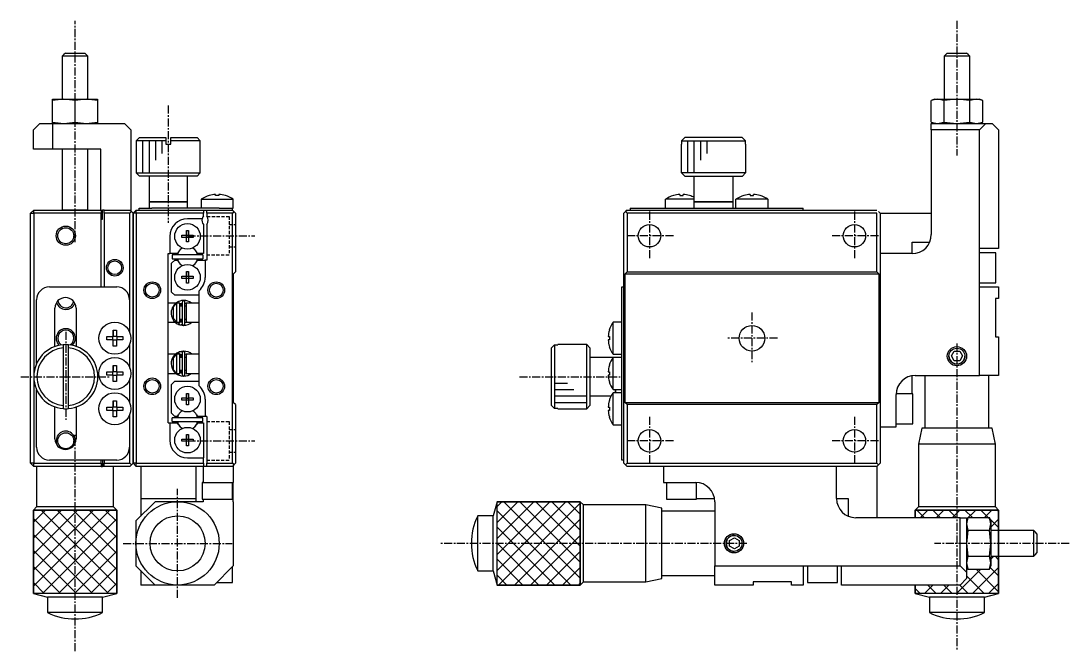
# Model space of a CAD drawing. Extents: x 10 to 349, y 10 to 216.
# Drawn here: x 184.9 to 348.6, y 70.8 to 169.1 of the extents above; entities that cross this region are included whole.
import ezdxf

# ---------------------------------------------------------------- set-up
doc = ezdxf.new("R2010")
doc.units = 0
doc.linetypes.add('CENTER', pattern=[2, 1.25, -0.25, 0.25, -0.25])
doc.linetypes.add('DASHED', pattern=[0.75, 0.5, -0.25])
doc.layers.get('0').update_dxf_attribs({"linetype": 'CONTINUOUS'})
doc.layers.add('CENTER', color=1, linetype='CENTER')

msp = doc.modelspace()

# ---------------------------------------------------------------- linework, layer by layer
at = {"color": 7, "linetype": 'CONTINUOUS'}
for p, q in [((191.64, 163.89), (191.39, 163.64)), ((193.39, 163.64), (191.39, 163.64)), ((191.39, 163.64), (191.39, 156.94)), ((191.89, 164.14), (191.64, 163.89)), ((191.89, 164.14), (193.39, 164.14)), ((193.39, 164.14), (194.89, 164.14)), ((195.39, 163.64), (193.39, 163.64)), ((195.14, 163.89), (194.89, 164.14)), ((195.39, 163.64), (195.14, 163.89)), ((195.39, 156.94), (195.39, 163.64)), ((329.31, 163.89), (329.06, 163.64)), ((333.06, 163.64), (329.06, 163.64)), ((329.06, 163.64), (329.06, 156.94)), ((329.56, 164.14), (329.31, 163.89)), ((329.56, 164.14), (332.56, 164.14)), ((332.81, 163.89), (332.56, 164.14)), ((333.06, 163.64), (332.81, 163.89)), ((333.06, 156.94), (333.06, 163.64)), ((191.64, 156.94), (189.89, 156.74)), ((189.89, 156.74), (189.89, 156.94)), ((189.89, 156.94), (191.64, 156.94)), ((189.89, 153.34), (189.89, 156.74)), ((193.39, 156.74), (191.64, 156.94)), ((191.64, 156.94), (195.14, 156.94)), ((195.14, 156.94), (193.39, 156.74)), ((193.39, 153.34), (193.39, 156.74)), ((196.89, 156.74), (195.14, 156.94)), ((195.14, 156.94), (196.89, 156.94)), ((196.89, 156.94), (196.89, 156.74)), ((196.89, 156.74), (196.89, 153.34)), ((328.03, 156.94), (327.02, 156.74)), ((327.56, 156.94), (327.02, 156.74)), ((327.02, 153.34), (327.02, 156.74)), ((327.56, 156.94), (328.03, 156.94)), ((329.04, 156.74), (328.03, 156.94)), ((328.03, 156.94), (331.06, 156.94)), ((331.06, 156.94), (329.04, 156.74)), ((329.04, 156.74), (329.04, 153.34)), ((333.08, 156.74), (331.06, 156.94)), ((331.06, 156.94), (334.09, 156.94)), ((334.09, 156.94), (333.08, 156.74)), ((333.08, 153.34), (333.08, 156.74)), ((335.1, 156.74), (334.09, 156.94)), ((334.09, 156.94), (334.56, 156.94)), ((335.1, 156.74), (334.56, 156.94)), ((335.1, 153.34), (335.1, 156.74)), ((186.89, 152.14), (187.89, 153.14)), ((187.89, 153.14), (189.89, 153.14)), ((189.89, 153.34), (191.64, 153.14)), ((189.89, 153.14), (189.89, 153.34)), ((189.89, 153.14), (189.89, 149.14)), ((189.89, 153.14), (191.39, 153.14)), ((191.39, 153.14), (195.39, 153.14)), ((191.64, 153.14), (193.39, 153.34)), ((193.39, 153.34), (195.14, 153.14)), ((195.14, 153.14), (196.89, 153.34)), ((195.39, 153.14), (201.09, 153.14)), ((196.89, 153.34), (196.89, 153.14)), ((202.09, 152.14), (201.09, 153.14)), ((327.02, 153.34), (328.03, 153.14)), ((327.02, 153.34), (327.56, 153.14)), ((327.06, 153.14), (329.06, 153.14)), ((327.06, 152.14), (327.06, 153.14)), ((328.03, 153.14), (329.04, 153.34)), ((329.04, 153.34), (331.06, 153.14)), ((329.06, 153.14), (333.06, 153.14)), ((331.06, 153.14), (333.08, 153.34)), ((333.06, 153.14), (335.56, 153.14)), ((333.08, 153.34), (334.09, 153.14)), ((334.09, 153.14), (335.1, 153.34)), ((334.56, 153.14), (335.1, 153.34)), ((334.56, 152.14), (335.56, 153.14)), ((335.56, 153.14), (336.56, 153.14)), ((336.56, 153.14), (337.56, 152.14)), ((186.89, 149.14), (186.89, 152.14)), ((202.09, 152.14), (202.09, 139.49)), ((203.44, 150.94), (202.94, 150.44)), ((203.44, 150.94), (207.54, 150.94)), ((207.54, 150.94), (207.54, 150.44)), ((208.34, 150.94), (212.44, 150.94)), ((208.34, 150.44), (208.34, 150.94)), ((212.94, 150.44), (212.44, 150.94)), ((288.58, 150.94), (288.08, 150.44)), ((297.54, 150.94), (288.58, 150.94)), ((298.05, 150.44), (297.54, 150.94)), ((327.06, 152.14), (327.06, 135.84)), ((334.56, 152.14), (327.06, 152.14)), ((334.56, 133.64), (334.56, 152.14)), ((337.56, 152.14), (337.56, 133.64)), ((189.89, 149.14), (186.89, 149.14)), ((197.39, 149.14), (189.89, 149.14)), ((191.39, 149.14), (191.39, 139.68)), ((195.39, 139.64), (195.39, 149.14)), ((197.39, 139.64), (197.39, 149.14)), ((207.54, 150.44), (202.94, 150.44)), ((202.94, 150.44), (202.94, 145.44)), ((207.54, 150.44), (207.54, 149.94)), ((207.54, 149.94), (208.34, 149.94)), ((212.94, 150.44), (208.34, 150.44)), ((208.34, 149.94), (208.34, 150.44)), ((212.94, 145.44), (212.94, 150.44)), ((288.08, 149.94), (288.06, 149.94)), ((288.06, 145.44), (288.06, 149.94)), ((288.08, 150.44), (298.05, 150.44)), ((288.08, 150.44), (288.08, 149.94)), ((298.05, 149.94), (298.05, 150.44)), ((298.06, 149.94), (298.05, 149.94)), ((298.06, 149.94), (298.06, 145.44)), ((202.94, 145.44), (212.94, 145.44)), ((202.94, 145.44), (203.44, 144.94)), ((212.44, 144.94), (203.44, 144.94)), ((204.94, 144.94), (204.94, 140.94)), ((210.94, 140.94), (210.94, 144.94)), ((212.44, 144.94), (212.94, 145.44)), ((298.06, 145.44), (288.06, 145.44)), ((288.56, 144.94), (288.06, 145.44)), ((288.56, 144.94), (297.56, 144.94)), ((290.06, 140.94), (290.06, 144.94)), ((296.06, 144.94), (296.06, 140.94)), ((298.06, 145.44), (297.56, 144.94)), ((204.94, 140.94), (210.94, 140.94)), ((210.94, 140.94), (204.94, 140.94)), ((204.94, 140.94), (204.94, 139.94)), ((210.94, 139.94), (210.94, 140.94)), ((213.09, 141.33), (218.09, 141.33)), ((213.09, 141.33), (213.09, 139.94)), ((214.33, 141.9), (214.33, 141.91)), ((215.33, 141.9), (215.33, 142.08)), ((215.85, 141.9), (215.33, 141.9)), ((215.85, 142.08), (215.85, 141.9)), ((216.85, 141.91), (216.85, 141.9)), ((218.09, 139.94), (218.09, 141.33)), ((290.06, 141.33), (285.56, 141.33)), ((285.56, 139.94), (285.56, 141.33)), ((286.8, 141.91), (286.8, 141.9)), ((286.8, 141.91), (286.8, 141.9)), ((287.8, 142.08), (287.8, 141.9)), ((287.8, 141.9), (288.32, 141.9)), ((288.32, 141.9), (288.32, 142.08)), ((289.32, 141.9), (289.32, 141.91)), ((289.32, 141.9), (289.32, 141.91)), ((296.06, 140.94), (290.06, 140.94)), ((290.06, 140.94), (296.06, 140.94)), ((290.06, 139.94), (290.06, 140.94)), ((296.06, 140.94), (296.06, 139.94)), ((301.56, 141.33), (296.56, 141.33)), ((296.56, 139.94), (296.56, 141.33)), ((297.8, 141.91), (297.8, 141.9)), ((297.8, 141.91), (297.8, 141.9)), ((298.8, 142.08), (298.8, 141.9)), ((298.8, 141.9), (299.32, 141.9)), ((299.32, 141.9), (299.32, 142.08)), ((300.32, 141.9), (300.32, 141.91)), ((300.32, 141.9), (300.32, 141.91)), ((301.56, 141.33), (301.56, 139.94)), ((186.44, 139.14), (186.94, 139.64)), ((186.44, 139.14), (186.94, 139.14)), ((186.44, 100.14), (186.44, 139.14)), ((186.94, 139.14), (186.94, 139.64)), ((186.94, 139.64), (197.44, 139.64)), ((197.44, 139.14), (186.94, 139.14)), ((186.94, 139.14), (186.94, 113.64)), ((191.39, 139.68), (193.39, 139.68)), ((191.39, 139.68), (193.39, 139.68)), ((191.39, 139.68), (195.39, 139.68)), ((193.39, 139.68), (193.93, 139.68)), ((197.44, 139.64), (197.44, 139.14)), ((197.44, 139.64), (197.69, 139.64)), ((197.44, 127.64), (197.44, 139.14)), ((197.69, 138.24), (197.69, 139.64)), ((197.94, 139.64), (197.69, 139.64)), ((197.94, 139.64), (201.94, 139.64)), ((197.94, 139.14), (197.94, 139.64)), ((201.94, 139.14), (197.94, 139.14)), ((197.94, 139.14), (197.94, 127.64)), ((201.94, 139.64), (202.19, 139.39)), ((202.19, 139.39), (201.94, 139.14)), ((201.94, 120.49), (201.94, 139.14)), ((202.19, 139.39), (202.44, 139.14)), ((202.94, 139.64), (202.44, 139.14)), ((202.44, 139.14), (202.44, 100.14)), ((202.94, 139.14), (202.44, 139.14)), ((202.44, 100.14), (202.44, 139.14)), ((202.94, 139.14), (202.94, 139.64)), ((202.94, 139.64), (213.44, 139.64)), ((213.44, 139.14), (202.94, 139.14)), ((202.94, 139.14), (202.94, 100.14)), ((203.39, 139.64), (203.39, 139.94)), ((203.39, 139.94), (205.39, 139.94)), ((214.52, 139.94), (205.39, 139.94)), ((213.44, 139.64), (213.94, 139.64)), ((213.44, 139.64), (213.44, 139.14)), ((213.44, 138.7), (213.44, 139.14)), ((213.94, 139.64), (217.94, 139.64)), ((213.94, 139.14), (213.94, 139.64)), ((213.94, 139.14), (213.94, 138.7)), ((217.94, 139.14), (213.94, 139.14)), ((215.89, 139.94), (214.52, 139.94)), ((215.89, 139.94), (217.89, 139.94)), ((217.89, 139.94), (218.09, 139.94)), ((217.89, 139.94), (217.89, 139.64)), ((217.94, 139.64), (218.19, 139.39)), ((218.19, 139.39), (217.94, 139.14)), ((217.94, 100.14), (217.94, 139.14)), ((218.19, 139.39), (218.44, 139.14)), ((218.44, 139.14), (218.44, 129.99)), ((279.31, 139.39), (279.06, 139.14)), ((279.06, 100.14), (279.06, 139.14)), ((279.56, 139.64), (279.31, 139.39)), ((279.31, 139.39), (279.56, 139.64)), ((279.56, 139.14), (279.31, 139.39)), ((279.56, 139.14), (279.31, 139.39)), ((279.56, 139.64), (318.56, 139.64)), ((318.56, 139.14), (279.56, 139.14)), ((279.56, 139.14), (279.56, 129.99)), ((280.06, 139.94), (280.06, 139.64)), ((280.06, 139.94), (307.06, 139.94)), ((307.06, 139.64), (307.06, 139.94)), ((318.56, 129.99), (318.56, 139.14)), ((319.06, 139.14), (318.81, 139.39)), ((319.06, 139.14), (327.06, 139.14)), ((319.06, 139.14), (319.06, 132.84)), ((197.44, 138.24), (197.69, 138.24)), ((213.22, 138.29), (210.94, 138.29)), ((210.76, 136.43), (211.12, 136.43)), ((210.76, 135.72), (210.76, 136.43)), ((210.76, 136.43), (210.76, 135.72)), ((211.12, 136.43), (211.12, 135.72)), ((213.44, 137.38), (213.44, 132.84)), ((213.94, 137.38), (213.94, 131.84)), ((281.32, 135.44), (281.32, 135.84)), ((208.19, 135.54), (208.19, 132.84)), ((210.06, 135.36), (210.06, 135.72)), ((210.06, 135.72), (210.76, 135.72)), ((210.76, 135.36), (210.06, 135.36)), ((210.77, 135.71), (210.76, 135.72)), ((210.77, 135.37), (210.76, 135.36)), ((210.76, 134.66), (210.76, 135.36)), ((210.76, 134.66), (210.76, 135.36)), ((211.12, 134.66), (210.76, 134.66)), ((210.77, 135.71), (211.11, 135.71)), ((210.77, 135.37), (210.77, 135.71)), ((211.11, 135.37), (210.77, 135.37)), ((211.11, 135.71), (211.12, 135.72)), ((211.11, 135.71), (211.11, 135.37)), ((211.11, 135.37), (211.12, 135.36)), ((211.12, 135.72), (211.83, 135.72)), ((211.12, 135.36), (211.12, 134.66)), ((211.83, 135.36), (211.12, 135.36)), ((211.83, 135.72), (211.83, 135.36)), ((324.06, 134.64), (326.81, 134.64)), ((324.06, 132.84), (324.06, 134.64)), ((207.94, 132.84), (208.19, 132.84)), ((207.94, 106.44), (207.94, 132.84)), ((209.39, 132.84), (208.19, 132.84)), ((208.54, 132.64), (208.54, 132.04)), ((213.34, 132.64), (208.54, 132.64)), ((209.54, 133.1), (209.39, 132.84)), ((212.49, 132.84), (212.34, 133.1)), ((213.44, 132.84), (212.49, 132.84)), ((213.34, 132.64), (213.34, 132.04)), ((319.06, 132.84), (319.06, 105.84)), ((324.06, 132.84), (319.06, 132.84)), ((334.56, 127.64), (334.56, 133.64)), ((337.56, 133.64), (334.56, 133.64)), ((337.16, 132.99), (334.56, 132.99)), ((337.16, 128.29), (337.16, 132.99)), ((208.94, 131.84), (208.44, 131.34)), ((208.44, 126.84), (208.44, 131.34)), ((208.54, 132.04), (213.34, 132.04)), ((208.94, 131.84), (209.39, 131.84)), ((209.39, 131.84), (209.54, 131.58)), ((212.34, 131.58), (212.49, 131.84)), ((212.49, 131.84), (213.69, 131.84)), ((213.69, 131.84), (213.69, 129.14)), ((213.94, 131.84), (213.69, 131.84)), ((210.06, 128.96), (210.06, 129.32)), ((210.06, 129.32), (210.76, 129.32)), ((210.76, 130.03), (211.12, 130.03)), ((210.76, 129.32), (210.76, 130.03)), ((210.76, 130.03), (210.76, 129.32)), ((210.77, 129.31), (210.76, 129.32)), ((210.77, 129.31), (211.11, 129.31)), ((210.77, 128.97), (210.77, 129.31)), ((211.11, 129.31), (211.12, 129.32)), ((211.11, 129.31), (211.11, 128.97)), ((211.12, 130.03), (211.12, 129.32)), ((211.12, 129.32), (211.83, 129.32)), ((211.83, 129.32), (211.83, 128.96)), ((218.09, 129.64), (218.44, 129.99)), ((218.09, 129.64), (218.09, 109.64)), ((279.21, 129.64), (279.56, 129.99)), ((318.91, 129.64), (279.21, 129.64)), ((279.21, 129.64), (279.21, 109.64)), ((279.56, 129.99), (318.56, 129.99)), ((318.56, 129.99), (318.91, 129.64)), ((318.91, 109.64), (318.91, 129.64)), ((189.39, 127.64), (199.89, 127.64)), ((210.76, 128.96), (210.06, 128.96)), ((210.77, 128.97), (210.76, 128.96)), ((210.76, 128.26), (210.76, 128.96)), ((210.76, 128.26), (210.76, 128.96)), ((211.12, 128.26), (210.76, 128.26)), ((211.11, 128.97), (210.77, 128.97)), ((211.11, 128.97), (211.12, 128.96)), ((211.12, 128.96), (211.12, 128.26)), ((211.83, 128.96), (211.12, 128.96)), ((278.76, 100.64), (278.76, 127.64)), ((278.76, 127.64), (279.06, 127.64)), ((334.56, 128.29), (337.16, 128.29)), ((334.56, 113.84), (334.56, 127.64)), ((334.56, 127.64), (337.56, 127.64)), ((337.56, 127.64), (337.56, 125.84)), ((208.44, 126.84), (208.94, 126.34)), ((212.74, 126.34), (208.94, 126.34)), ((212.74, 112.22), (212.74, 127.06)), ((187.39, 115.71), (187.39, 125.64)), ((201.89, 125.64), (201.89, 120.62)), ((209.15, 125.14), (207.94, 125.14)), ((208.74, 124.56), (209.24, 125.09)), ((208.74, 122.72), (208.74, 124.56)), ((209.15, 125.14), (209.15, 125.14)), ((209.15, 125.14), (209.15, 125.14)), ((209.24, 125.14), (209.24, 125.09)), ((209.74, 125.14), (209.24, 125.14)), ((209.24, 125.09), (209.24, 122.2)), ((209.57, 125.38), (209.56, 125.38)), ((209.63, 125.41), (209.57, 125.39)), ((209.73, 125.02), (209.74, 125.03)), ((209.74, 122.14), (209.74, 125.14)), ((209.74, 125.03), (210.13, 125.13)), ((209.74, 125.03), (209.76, 125.03)), ((210.13, 124.64), (209.74, 124.64)), ((209.76, 125.03), (209.77, 125.04)), ((209.77, 125.04), (209.78, 125.04)), ((209.78, 125.04), (209.8, 125.04)), ((209.8, 125.04), (209.81, 125.04)), ((209.81, 125.04), (209.83, 125.04)), ((209.83, 125.04), (209.84, 125.04)), ((209.84, 125.04), (209.86, 125.04)), ((209.86, 125.04), (209.87, 125.04)), ((209.87, 125.04), (209.89, 125.04)), ((209.89, 125.04), (209.9, 125.04)), ((209.9, 125.04), (209.92, 125.03)), ((209.92, 125.03), (209.93, 125.03)), ((209.93, 125.03), (209.95, 125.02)), ((209.94, 124.64), (209.94, 125.03)), ((209.95, 125.02), (209.96, 125.02)), ((209.96, 125.02), (209.97, 125.01)), ((209.97, 125.01), (209.99, 125.01)), ((209.99, 125.01), (210, 125)), ((210, 125), (210.01, 124.99)), ((210.01, 124.99), (210.02, 124.98)), ((210.02, 124.98), (210.03, 124.97)), ((210.03, 124.97), (210.04, 124.96)), ((210.04, 124.96), (210.05, 124.95)), ((210.05, 124.95), (210.06, 124.94)), ((210.06, 124.94), (210.07, 124.93)), ((210.07, 124.93), (210.08, 124.92)), ((210.08, 124.92), (210.09, 124.9)), ((210.09, 124.9), (210.1, 124.89)), ((210.1, 124.89), (210.1, 124.88)), ((210.1, 124.88), (210.11, 124.86)), ((210.11, 124.86), (210.12, 124.85)), ((210.12, 124.85), (210.12, 124.84)), ((210.12, 124.84), (210.12, 124.82)), ((210.12, 124.82), (210.13, 124.81)), ((210.13, 124.81), (210.13, 124.79)), ((210.13, 124.79), (210.13, 124.78)), ((210.13, 124.78), (210.13, 124.76)), ((210.13, 124.76), (210.13, 124.75)), ((210.13, 124.75), (210.13, 124.74)), ((210.13, 125.34), (210.13, 121.84)), ((210.54, 121.84), (210.54, 125.34)), ((210.54, 125.13), (210.74, 125.09)), ((210.74, 124.64), (210.54, 124.64)), ((210.74, 125.14), (210.74, 122.14)), ((212.74, 125.14), (210.74, 125.14)), ((337.06, 125.84), (337.06, 119.84)), ((337.56, 125.84), (337.06, 125.84)), ((190.24, 118.34), (190.24, 124.34)), ((193.54, 124.34), (193.54, 118.38)), ((209.24, 122.2), (208.74, 122.72)), ((207.94, 122.14), (209.04, 122.14)), ((209.04, 122.14), (209.04, 122.14)), ((209.24, 122.2), (209.24, 122.14)), ((209.24, 122.14), (209.74, 122.14)), ((209.56, 121.81), (209.63, 122.04)), ((209.56, 121.81), (209.57, 121.8)), ((209.58, 121.86), (209.57, 121.85)), ((209.57, 121.85), (209.57, 121.84)), ((209.57, 121.84), (209.57, 121.83)), ((209.57, 121.83), (209.57, 121.82)), ((209.57, 121.82), (209.57, 121.82)), ((209.57, 121.82), (209.57, 121.81)), ((209.57, 121.81), (209.57, 121.81)), ((209.57, 121.81), (209.57, 121.8)), ((209.57, 121.8), (209.57, 121.8)), ((209.57, 121.8), (209.57, 121.8)), ((209.57, 121.8), (209.6, 121.79)), ((209.59, 121.9), (209.58, 121.89)), ((209.58, 121.89), (209.58, 121.87)), ((209.58, 121.87), (209.58, 121.86)), ((209.6, 121.93), (209.59, 121.91)), ((209.59, 121.91), (209.59, 121.9)), ((209.61, 121.96), (209.6, 121.94)), ((209.6, 121.94), (209.6, 121.93)), ((209.6, 121.79), (209.63, 121.78)), ((209.62, 121.99), (209.61, 121.97)), ((209.61, 121.97), (209.61, 121.96)), ((209.63, 122), (209.62, 121.99)), ((209.62, 121.78), (210.31, 121.65)), ((209.63, 122.04), (209.69, 122.14)), ((209.64, 122.03), (209.63, 122.02)), ((209.63, 122.02), (209.63, 122)), ((209.63, 121.78), (209.67, 121.77)), ((209.65, 122.05), (209.64, 122.03)), ((209.66, 122.08), (209.65, 122.06)), ((209.65, 122.06), (209.65, 122.05)), ((209.67, 122.09), (209.66, 122.08)), ((209.68, 122.11), (209.67, 122.1)), ((209.67, 122.1), (209.67, 122.09)), ((209.67, 121.77), (209.7, 121.76)), ((209.69, 122.12), (209.68, 122.11)), ((209.7, 122.14), (209.69, 122.13)), ((209.69, 122.13), (209.69, 122.12)), ((209.7, 121.76), (209.73, 121.75)), ((209.73, 122.17), (209.71, 122.18)), ((209.74, 122.17), (209.73, 122.17)), ((209.73, 121.75), (209.77, 121.75)), ((209.74, 122.64), (210.13, 122.64)), ((209.75, 122.16), (209.74, 122.17)), ((209.76, 122.16), (209.75, 122.16)), ((209.78, 122.15), (209.76, 122.16)), ((209.77, 121.75), (209.8, 121.75)), ((209.79, 122.15), (209.78, 122.15)), ((209.81, 122.15), (209.79, 122.15)), ((209.8, 121.75), (209.84, 121.75)), ((209.82, 122.15), (209.81, 122.15)), ((209.84, 122.15), (209.82, 122.15)), ((209.85, 122.15), (209.84, 122.15)), ((209.84, 121.75), (209.87, 121.75)), ((209.87, 122.15), (209.85, 122.15)), ((209.88, 122.15), (209.87, 122.15)), ((209.87, 121.75), (209.91, 121.75)), ((209.9, 122.15), (209.88, 122.15)), ((209.91, 122.15), (209.9, 122.15)), ((209.92, 122.16), (209.91, 122.15)), ((209.91, 121.75), (209.94, 121.75)), ((209.94, 122.16), (209.92, 122.16)), ((209.94, 122.16), (209.94, 122.64)), ((209.95, 122.17), (209.94, 122.16)), ((209.94, 121.75), (209.97, 121.76)), ((209.97, 122.17), (209.95, 122.17)), ((209.98, 122.18), (209.97, 122.17)), ((209.97, 121.76), (210.01, 121.77)), ((209.99, 122.19), (209.98, 122.18)), ((210, 122.2), (209.99, 122.19)), ((210.02, 122.2), (210, 122.2)), ((210.01, 121.77), (210.04, 121.78)), ((210.03, 122.21), (210.02, 122.2)), ((210.04, 122.22), (210.03, 122.21)), ((210.05, 122.23), (210.04, 122.22)), ((210.04, 121.78), (210.07, 121.79)), ((210.06, 122.24), (210.05, 122.23)), ((210.07, 122.26), (210.06, 122.24)), ((210.08, 122.27), (210.07, 122.26)), ((210.07, 121.79), (210.11, 121.8)), ((210.09, 122.28), (210.08, 122.27)), ((210.1, 122.3), (210.09, 122.29)), ((210.09, 122.29), (210.09, 122.28)), ((210.11, 122.32), (210.1, 122.3)), ((210.12, 122.35), (210.11, 122.33)), ((210.11, 122.33), (210.11, 122.32)), ((210.11, 121.8), (210.14, 121.81)), ((210.13, 122.37), (210.12, 122.36)), ((210.12, 122.36), (210.12, 122.35)), ((210.13, 122.45), (210.13, 122.43)), ((210.13, 122.43), (210.13, 122.42)), ((210.13, 122.42), (210.13, 122.4)), ((210.13, 122.4), (210.13, 122.39)), ((210.13, 122.39), (210.13, 122.37)), ((210.54, 122.64), (210.74, 122.64)), ((210.77, 122.11), (210.54, 122.06)), ((210.74, 122.14), (212.74, 122.14)), ((210.88, 122.14), (210.77, 122.11)), ((277.37, 119.64), (277.37, 122.14)), ((278.76, 122.14), (277.37, 122.14)), ((198.33, 119.9), (199.33, 119.9)), ((198.33, 119.38), (198.33, 119.9)), ((199.29, 119.38), (199.29, 119.9)), ((199.33, 120.9), (199.85, 120.9)), ((199.33, 119.9), (199.33, 120.9)), ((199.33, 120.9), (199.33, 119.94)), ((199.33, 119.9), (199.33, 119.94)), ((199.33, 119.94), (199.85, 119.94)), ((199.85, 120.9), (199.85, 119.9)), ((199.85, 119.9), (200.85, 119.9)), ((199.89, 119.9), (199.89, 119.38)), ((200.85, 119.9), (200.85, 119.38)), ((276.63, 119.9), (276.8, 119.9)), ((276.79, 120.9), (276.8, 120.9)), ((276.8, 119.9), (276.8, 119.38)), ((277.37, 117.14), (277.37, 119.64)), ((337.06, 119.84), (337.56, 119.84)), ((337.56, 119.84), (337.56, 113.84)), ((191.54, 118.63), (191.54, 118.12)), ((191.54, 118.12), (191.54, 109.16)), ((192.34, 118.12), (192.34, 118.63)), ((192.34, 109.16), (192.34, 118.12)), ((199.33, 119.38), (198.33, 119.38)), ((199.33, 118.38), (199.33, 119.38)), ((199.33, 119.34), (199.33, 119.38)), ((199.33, 118.38), (199.33, 119.34)), ((199.85, 119.34), (199.33, 119.34)), ((199.85, 118.38), (199.33, 118.38)), ((199.85, 119.38), (199.85, 118.38)), ((200.85, 119.38), (199.85, 119.38)), ((201.89, 118.66), (201.89, 115.12)), ((201.94, 114.99), (201.94, 118.79)), ((267.76, 118.12), (268.26, 118.63)), ((267.76, 109.16), (267.76, 118.12)), ((268.26, 118.63), (268.26, 108.66)), ((268.26, 118.63), (268.76, 118.63)), ((268.76, 118.63), (268.76, 118.64)), ((273.26, 118.64), (268.76, 118.64)), ((273.26, 108.64), (273.26, 118.64)), ((273.76, 118.14), (273.26, 118.64)), ((273.76, 118.14), (273.76, 109.14)), ((276.8, 119.38), (276.63, 119.38)), ((276.8, 118.38), (276.79, 118.38)), ((209.04, 117.14), (207.94, 117.14)), ((208.74, 116.56), (209.24, 117.09)), ((208.74, 114.72), (208.74, 116.56)), ((209.04, 117.14), (209.04, 117.14)), ((209.24, 117.14), (209.24, 117.09)), ((209.74, 117.14), (209.24, 117.14)), ((209.24, 117.09), (209.24, 114.2)), ((209.56, 117.48), (209.63, 117.24)), ((209.59, 117.49), (209.57, 117.48)), ((209.57, 117.47), (209.57, 117.48)), ((209.57, 117.48), (209.57, 117.48)), ((209.57, 117.48), (209.57, 117.48)), ((209.57, 117.48), (209.57, 117.48)), ((209.57, 117.46), (209.57, 117.47)), ((209.57, 117.47), (209.57, 117.47)), ((209.57, 117.45), (209.57, 117.46)), ((209.57, 117.44), (209.57, 117.45)), ((209.57, 117.43), (209.57, 117.44)), ((209.58, 117.42), (209.57, 117.43)), ((209.58, 117.41), (209.58, 117.42)), ((209.58, 117.4), (209.58, 117.41)), ((209.59, 117.38), (209.58, 117.4)), ((209.62, 117.5), (209.59, 117.49)), ((209.59, 117.37), (209.59, 117.38)), ((209.6, 117.35), (209.59, 117.37)), ((209.6, 117.34), (209.6, 117.35)), ((209.61, 117.32), (209.6, 117.34)), ((209.61, 117.31), (209.61, 117.32)), ((209.62, 117.29), (209.61, 117.31)), ((209.65, 117.51), (209.62, 117.5)), ((209.63, 117.28), (209.62, 117.29)), ((210.31, 117.64), (209.63, 117.5)), ((209.63, 117.26), (209.63, 117.28)), ((209.64, 117.25), (209.63, 117.26)), ((209.63, 117.24), (209.69, 117.14)), ((209.65, 117.23), (209.64, 117.25)), ((209.69, 117.52), (209.65, 117.51)), ((209.65, 117.22), (209.65, 117.23)), ((209.66, 117.21), (209.65, 117.22)), ((209.67, 117.19), (209.66, 117.21)), ((209.67, 117.18), (209.67, 117.19)), ((209.68, 117.17), (209.67, 117.18)), ((209.69, 117.16), (209.68, 117.17)), ((209.72, 117.53), (209.69, 117.52)), ((209.69, 117.15), (209.69, 117.16)), ((209.7, 117.14), (209.69, 117.15)), ((209.76, 117.53), (209.72, 117.53)), ((209.73, 117.11), (209.74, 117.12)), ((209.74, 114.14), (209.74, 117.14)), ((209.74, 117.12), (209.76, 117.12)), ((210.13, 116.64), (209.74, 116.64)), ((209.79, 117.54), (209.76, 117.53)), ((209.76, 117.12), (209.77, 117.13)), ((209.77, 117.13), (209.78, 117.13)), ((209.78, 117.13), (209.8, 117.13)), ((209.82, 117.54), (209.79, 117.54)), ((209.8, 117.13), (209.81, 117.14)), ((209.81, 117.14), (209.83, 117.14)), ((209.86, 117.54), (209.82, 117.54)), ((209.83, 117.14), (209.84, 117.14)), ((209.84, 117.14), (209.86, 117.14)), ((209.89, 117.54), (209.86, 117.54)), ((209.86, 117.14), (209.87, 117.14)), ((209.87, 117.14), (209.89, 117.13)), ((209.93, 117.53), (209.89, 117.54)), ((209.89, 117.13), (209.9, 117.13)), ((209.9, 117.13), (209.92, 117.13)), ((209.92, 117.13), (209.93, 117.12)), ((209.96, 117.53), (209.93, 117.53)), ((209.93, 117.12), (209.95, 117.12)), ((209.94, 116.64), (209.94, 117.12)), ((209.95, 117.12), (209.96, 117.11)), ((210, 117.52), (209.96, 117.53)), ((209.96, 117.11), (209.97, 117.11)), ((209.97, 117.11), (209.99, 117.1)), ((209.99, 117.1), (210, 117.09)), ((210.03, 117.51), (210, 117.52)), ((210, 117.09), (210.01, 117.08)), ((210.01, 117.08), (210.02, 117.07)), ((210.02, 117.07), (210.03, 117.06)), ((210.06, 117.5), (210.03, 117.51)), ((210.03, 117.06), (210.04, 117.05)), ((210.04, 117.05), (210.05, 117.04)), ((210.05, 117.04), (210.06, 117.03)), ((210.09, 117.49), (210.06, 117.5)), ((210.06, 117.03), (210.07, 117.02)), ((210.07, 117.02), (210.08, 117.01)), ((210.08, 117.01), (210.09, 117)), ((210.13, 117.48), (210.09, 117.49)), ((210.09, 117), (210.1, 116.98)), ((210.1, 116.98), (210.1, 116.97)), ((210.1, 116.97), (210.11, 116.96)), ((210.11, 116.96), (210.12, 116.94)), ((210.12, 116.94), (210.12, 116.93)), ((210.12, 116.93), (210.12, 116.92)), ((210.12, 116.92), (210.13, 116.9)), ((210.14, 117.47), (210.13, 117.48)), ((210.13, 116.9), (210.13, 116.89)), ((210.13, 116.89), (210.13, 116.87)), ((210.13, 116.87), (210.13, 116.86)), ((210.13, 116.86), (210.13, 116.84)), ((210.13, 116.84), (210.13, 116.84)), ((210.13, 117.44), (210.13, 113.94)), ((210.54, 113.94), (210.54, 117.44)), ((210.54, 117.23), (210.76, 117.18)), ((210.74, 116.64), (210.54, 116.64)), ((210.74, 117.14), (210.74, 114.14)), ((212.74, 117.14), (210.74, 117.14)), ((210.76, 117.18), (210.88, 117.14)), ((277.37, 116.64), (273.76, 116.64)), ((277.37, 117.14), (278.76, 117.14)), ((277.37, 114.14), (277.37, 116.64)), ((278.76, 116.64), (277.37, 116.64)), ((330.2, 116.89), (330.63, 117.64)), ((330.63, 116.14), (330.2, 116.89)), ((330.63, 117.64), (331.5, 117.64)), ((331.5, 117.64), (331.93, 116.89)), ((331.93, 116.89), (331.5, 116.14)), ((199.33, 115.4), (199.85, 115.4)), ((199.33, 114.4), (199.33, 115.4)), ((199.33, 115.4), (199.33, 114.44)), ((199.85, 115.4), (199.85, 114.4)), ((209.24, 114.2), (208.74, 114.72)), ((209.74, 114.64), (210.13, 114.64)), ((209.94, 114.26), (209.94, 114.64)), ((210.13, 114.54), (210.13, 114.53)), ((210.54, 114.64), (210.74, 114.64)), ((276.79, 115.4), (276.8, 115.4)), ((331.5, 116.14), (330.63, 116.14)), ((186.94, 113.64), (186.94, 100.14)), ((198.33, 114.4), (199.33, 114.4)), ((198.33, 113.88), (198.33, 114.4)), ((199.33, 113.88), (198.33, 113.88)), ((199.29, 113.88), (199.29, 114.4)), ((199.33, 114.4), (199.33, 114.44)), ((199.33, 114.44), (199.85, 114.44)), ((199.33, 112.88), (199.33, 113.88)), ((199.33, 113.84), (199.33, 113.88)), ((199.33, 112.88), (199.33, 113.84)), ((199.85, 113.84), (199.33, 113.84)), ((199.85, 114.4), (200.85, 114.4)), ((199.85, 113.88), (199.85, 112.88)), ((200.85, 113.88), (199.85, 113.88)), ((199.89, 114.4), (199.89, 113.88)), ((200.85, 114.4), (200.85, 113.88)), ((201.89, 113.16), (201.89, 109.62)), ((201.94, 109.49), (201.94, 113.29)), ((207.94, 114.14), (209.15, 114.14)), ((208.94, 112.94), (208.44, 112.44)), ((208.94, 112.94), (212.74, 112.94)), ((209.24, 114.2), (209.24, 114.14)), ((209.24, 114.14), (209.74, 114.14)), ((209.57, 113.9), (209.56, 113.9)), ((209.57, 113.89), (209.63, 113.87)), ((209.74, 114.26), (209.73, 114.26)), ((210.13, 114.15), (209.74, 114.26)), ((209.75, 114.25), (209.74, 114.26)), ((209.76, 114.25), (209.75, 114.25)), ((209.78, 114.25), (209.76, 114.25)), ((209.79, 114.24), (209.78, 114.25)), ((209.81, 114.24), (209.79, 114.24)), ((209.82, 114.24), (209.81, 114.24)), ((209.84, 114.24), (209.82, 114.24)), ((209.85, 114.24), (209.84, 114.24)), ((209.87, 114.24), (209.85, 114.24)), ((209.88, 114.24), (209.87, 114.24)), ((209.9, 114.24), (209.88, 114.24)), ((209.91, 114.25), (209.9, 114.24)), ((209.92, 114.25), (209.91, 114.25)), ((209.94, 114.26), (209.92, 114.25)), ((209.95, 114.26), (209.94, 114.26)), ((209.97, 114.27), (209.95, 114.26)), ((209.98, 114.27), (209.97, 114.27)), ((209.99, 114.28), (209.98, 114.27)), ((210, 114.29), (209.99, 114.28)), ((210.02, 114.3), (210, 114.29)), ((210.03, 114.31), (210.02, 114.3)), ((210.04, 114.32), (210.03, 114.31)), ((210.05, 114.33), (210.04, 114.32)), ((210.06, 114.34), (210.05, 114.33)), ((210.07, 114.35), (210.06, 114.34)), ((210.08, 114.36), (210.07, 114.35)), ((210.09, 114.37), (210.08, 114.36)), ((210.1, 114.4), (210.09, 114.39)), ((210.09, 114.39), (210.09, 114.37)), ((210.11, 114.41), (210.1, 114.4)), ((210.12, 114.44), (210.11, 114.43)), ((210.11, 114.43), (210.11, 114.41)), ((210.13, 114.47), (210.12, 114.45)), ((210.12, 114.45), (210.12, 114.44)), ((210.13, 114.53), (210.13, 114.51)), ((210.13, 114.51), (210.13, 114.5)), ((210.13, 114.5), (210.13, 114.48)), ((210.13, 114.48), (210.13, 114.47)), ((210.74, 114.19), (210.54, 114.15)), ((210.74, 114.14), (212.74, 114.14)), ((276.63, 114.4), (276.8, 114.4)), ((276.8, 113.88), (276.63, 113.88)), ((276.8, 114.4), (276.8, 113.88)), ((277.37, 111.64), (277.37, 114.14)), ((324.06, 110.99), (324.06, 113.8)), ((324.56, 113.84), (334.56, 113.84)), ((326.06, 113.84), (326.06, 105.59)), ((337.56, 113.84), (334.56, 113.84)), ((336.06, 105.59), (336.06, 113.84)), ((187.39, 102.64), (187.39, 111.57)), ((199.85, 112.88), (199.33, 112.88)), ((208.44, 107.94), (208.44, 112.44)), ((276.8, 112.88), (276.79, 112.88)), ((277.37, 111.64), (278.76, 111.64)), ((277.76, 111.14), (277.76, 111.64)), ((277.76, 111.64), (277.76, 111.14)), ((199.33, 109.9), (199.85, 109.9)), ((199.33, 108.9), (199.33, 109.9)), ((199.33, 109.9), (199.33, 108.94)), ((199.85, 109.9), (199.85, 108.9)), ((210.06, 109.96), (210.06, 110.32)), ((210.06, 110.32), (210.76, 110.32)), ((210.76, 109.96), (210.06, 109.96)), ((210.76, 111.03), (211.12, 111.03)), ((210.76, 110.32), (210.76, 111.03)), ((210.76, 111.03), (210.76, 110.32)), ((210.77, 110.31), (210.76, 110.32)), ((210.77, 109.97), (210.76, 109.96)), ((210.76, 109.26), (210.76, 109.96)), ((210.76, 109.26), (210.76, 109.96)), ((210.77, 110.31), (211.11, 110.31)), ((210.77, 109.97), (210.77, 110.31)), ((211.11, 109.97), (210.77, 109.97)), ((211.11, 110.31), (211.12, 110.32)), ((211.11, 110.31), (211.11, 109.97)), ((211.11, 109.97), (211.12, 109.96)), ((211.12, 111.03), (211.12, 110.32)), ((211.12, 110.32), (211.83, 110.32)), ((211.12, 109.96), (211.12, 109.26)), ((211.83, 109.96), (211.12, 109.96)), ((211.83, 110.32), (211.83, 109.96)), ((213.69, 110.14), (213.69, 107.44)), ((218.44, 109.29), (218.09, 109.64)), ((273.76, 110.64), (277.08, 110.64)), ((276.79, 109.9), (276.8, 109.9)), ((277.37, 108.64), (277.37, 111.14)), ((278.76, 111.14), (277.37, 111.14)), ((279.21, 109.64), (318.91, 109.64)), ((279.56, 109.29), (279.21, 109.64)), ((318.91, 109.64), (318.56, 109.29)), ((321.56, 105.84), (321.56, 110.84)), ((324.16, 110.99), (321.57, 110.99)), ((324.16, 106.29), (324.16, 110.99)), ((190.24, 103.94), (190.24, 108.94)), ((191.54, 109.16), (191.54, 108.66)), ((192.34, 108.66), (192.34, 109.16)), ((193.54, 108.9), (193.54, 103.94)), ((198.33, 108.9), (199.33, 108.9)), ((198.33, 108.38), (198.33, 108.9)), ((199.33, 108.38), (198.33, 108.38)), ((199.29, 108.38), (199.29, 108.9)), ((199.33, 108.9), (199.33, 108.94)), ((199.33, 108.94), (199.85, 108.94)), ((199.33, 107.38), (199.33, 108.38)), ((199.33, 108.34), (199.33, 108.38)), ((199.33, 107.38), (199.33, 108.34)), ((199.85, 108.34), (199.33, 108.34)), ((199.85, 108.9), (200.85, 108.9)), ((199.85, 108.38), (199.85, 107.38)), ((200.85, 108.38), (199.85, 108.38)), ((199.89, 108.9), (199.89, 108.38)), ((200.85, 108.9), (200.85, 108.38)), ((211.12, 109.26), (210.76, 109.26)), ((218.44, 109.29), (218.44, 100.14)), ((268.26, 108.66), (267.76, 109.16)), ((268.76, 108.66), (268.26, 108.66)), ((268.76, 108.64), (268.76, 108.66)), ((268.76, 108.64), (273.26, 108.64)), ((273.26, 108.64), (273.76, 109.14)), ((276.63, 108.9), (276.8, 108.9)), ((276.8, 108.38), (276.63, 108.38)), ((276.8, 108.9), (276.8, 108.38)), ((277.37, 106.14), (277.37, 108.64)), ((318.56, 109.29), (279.56, 109.29)), ((279.56, 109.29), (279.56, 100.14)), ((318.56, 100.14), (318.56, 109.29)), ((199.85, 107.38), (199.33, 107.38)), ((201.89, 107.66), (201.89, 102.64)), ((201.94, 100.14), (201.94, 107.79)), ((207.94, 106.44), (208.19, 106.44)), ((208.19, 106.44), (208.19, 103.74)), ((208.19, 106.44), (209.39, 106.44)), ((208.44, 107.94), (208.94, 107.44)), ((208.54, 106.64), (208.54, 107.24)), ((213.34, 107.24), (208.54, 107.24)), ((208.54, 106.64), (213.34, 106.64)), ((209.39, 107.44), (208.94, 107.44)), ((209.39, 107.44), (209.54, 107.7)), ((209.54, 106.18), (209.39, 106.44)), ((212.34, 107.7), (212.49, 107.44)), ((212.49, 106.44), (212.34, 106.18)), ((213.69, 107.44), (212.49, 107.44)), ((212.49, 106.44), (213.44, 106.44)), ((213.34, 106.64), (213.34, 107.24)), ((213.44, 106.44), (213.44, 100.99)), ((213.94, 107.44), (213.69, 107.44)), ((213.94, 107.44), (213.94, 100.14)), ((276.8, 107.38), (276.79, 107.38)), ((277.37, 106.14), (278.76, 106.14)), ((319.06, 105.84), (321.56, 105.84)), ((319.06, 105.84), (319.06, 100.14)), ((321.56, 106.29), (324.16, 106.29)), ((325.56, 105.59), (325.06, 103.09)), ((331.06, 105.59), (325.56, 105.59)), ((336.56, 105.59), (331.06, 105.59)), ((337.06, 103.09), (336.56, 105.59)), ((210.06, 103.56), (210.06, 103.92)), ((210.06, 103.92), (210.76, 103.92)), ((210.76, 103.56), (210.06, 103.56)), ((210.76, 104.63), (211.12, 104.63)), ((210.76, 103.92), (210.76, 104.63)), ((210.76, 104.63), (210.76, 103.92)), ((210.77, 103.91), (210.76, 103.92)), ((210.77, 103.57), (210.76, 103.56)), ((210.76, 102.86), (210.76, 103.56)), ((210.76, 102.86), (210.76, 103.56)), ((210.77, 103.91), (211.11, 103.91)), ((210.77, 103.57), (210.77, 103.91)), ((211.11, 103.57), (210.77, 103.57)), ((211.11, 103.91), (211.12, 103.92)), ((211.11, 103.91), (211.11, 103.57)), ((211.11, 103.57), (211.12, 103.56)), ((211.12, 104.63), (211.12, 103.92)), ((211.12, 103.92), (211.83, 103.92)), ((211.12, 103.56), (211.12, 102.86)), ((211.83, 103.56), (211.12, 103.56)), ((211.83, 103.92), (211.83, 103.56)), ((281.32, 103.44), (281.32, 103.84)), ((331.06, 103.09), (325.06, 103.09)), ((325.06, 103.09), (325.06, 93.34)), ((337.06, 103.09), (331.06, 103.09)), ((337.06, 93.34), (337.06, 103.09)), ((211.12, 102.86), (210.76, 102.86)), ((186.94, 100.14), (186.44, 100.14)), ((186.94, 99.64), (186.44, 100.14)), ((186.94, 100.14), (197.44, 100.14)), ((186.94, 99.64), (186.94, 100.14)), ((199.89, 100.64), (189.39, 100.64)), ((197.44, 100.14), (197.44, 100.64)), ((197.44, 100.14), (197.44, 99.64)), ((197.69, 100.64), (197.69, 99.64)), ((197.94, 100.64), (197.94, 100.14)), ((197.94, 100.14), (201.94, 100.14)), ((197.94, 99.64), (197.94, 100.14)), ((201.94, 100.14), (202.19, 99.89)), ((202.19, 99.89), (201.94, 99.64)), ((202.19, 99.89), (202.44, 100.14)), ((202.94, 100.14), (202.44, 100.14)), ((202.94, 99.64), (202.44, 100.14)), ((202.94, 100.14), (213.44, 100.14)), ((202.94, 99.64), (202.94, 100.14)), ((210.94, 100.99), (213.44, 100.99)), ((213.44, 100.14), (213.44, 100.99)), ((213.44, 100.14), (213.44, 99.64)), ((213.94, 100.14), (217.94, 100.14)), ((213.94, 99.64), (213.94, 100.14)), ((217.94, 100.14), (218.19, 99.89)), ((218.19, 99.89), (217.94, 99.64)), ((218.44, 100.14), (218.19, 99.89)), ((279.06, 100.64), (278.76, 100.64)), ((279.06, 100.14), (279.31, 99.89)), ((279.31, 99.89), (279.56, 100.14)), ((279.31, 99.89), (279.56, 99.64)), ((279.56, 100.14), (318.56, 100.14)), ((318.81, 99.89), (318.56, 100.14)), ((318.56, 99.64), (318.81, 99.89)), ((318.81, 99.89), (319.06, 100.14)), ((197.44, 99.64), (186.94, 99.64)), ((187.39, 99.64), (187.39, 93.34)), ((197.44, 99.64), (197.69, 99.64)), ((197.94, 99.64), (197.69, 99.64)), ((201.94, 99.64), (197.94, 99.64)), ((199.39, 93.34), (199.39, 99.64)), ((213.44, 99.64), (202.94, 99.64)), ((203.64, 99.64), (203.64, 94.64)), ((212.24, 99.64), (212.24, 94.64)), ((213.39, 99.64), (213.39, 97.14)), ((213.94, 99.64), (213.44, 99.64)), ((217.94, 99.64), (213.94, 99.64)), ((218.09, 99.64), (217.94, 99.64)), ((218.09, 99.64), (218.09, 97.14)), ((318.56, 99.64), (279.56, 99.64)), ((285.26, 99.64), (285.26, 97.14)), ((312.26, 99.64), (285.26, 99.64)), ((312.26, 94.64), (312.26, 99.64)), ((318.56, 99.64), (312.26, 99.64)), ((318.56, 99.64), (318.56, 91.64)), ((213.39, 97.14), (213.24, 97.14)), ((213.24, 97.14), (213.24, 94.54)), ((213.39, 97.14), (218.09, 97.14)), ((217.94, 94.54), (217.94, 97.14)), ((218.09, 94.14), (218.09, 97.14)), ((285.26, 97.14), (290.26, 97.14)), ((285.71, 97.14), (285.71, 94.54)), ((290.41, 94.54), (290.41, 97.14)), ((187.39, 93.34), (186.89, 92.84)), ((199.39, 93.34), (187.39, 93.34)), ((199.89, 92.84), (199.39, 93.34)), ((205.89, 94.14), (202.89, 91.14)), ((203.64, 94.64), (212.24, 94.64)), ((203.64, 94.64), (203.64, 91.89)), ((209.39, 94.14), (205.89, 94.14)), ((213.39, 94.14), (209.39, 94.14)), ((212.24, 94.64), (212.24, 94.14)), ((213.24, 94.54), (217.94, 94.54)), ((213.39, 94.54), (213.39, 94.14)), ((218.09, 94.14), (218.09, 84.14)), ((259.26, 94.14), (258.67, 91.94)), ((259.26, 94.14), (272.26, 94.14)), ((259.26, 81.14), (259.26, 94.14)), ((272.26, 87.64), (272.26, 94.14)), ((272.76, 93.64), (272.26, 94.14)), ((272.26, 94.14), (272.26, 81.14)), ((272.76, 87.64), (272.76, 93.64)), ((282.51, 93.64), (272.76, 93.64)), ((282.51, 87.64), (282.51, 93.64)), ((285.01, 93.14), (282.51, 93.64)), ((285.71, 94.54), (290.41, 94.54)), ((290.41, 94.64), (293.22, 94.64)), ((293.26, 94.14), (293.26, 84.14)), ((312.26, 94.64), (314.06, 94.64)), ((314.06, 94.64), (314.06, 91.89)), ((325.06, 93.34), (324.56, 92.84)), ((331.06, 93.34), (325.06, 93.34)), ((337.06, 93.34), (331.06, 93.34)), ((337.56, 92.84), (337.06, 93.34)), ((186.89, 79.84), (186.89, 92.84)), ((186.89, 92.84), (199.89, 92.84)), ((199.89, 92.84), (199.89, 79.84)), ((256.26, 87.64), (256.26, 91.94)), ((258.67, 91.94), (256.26, 91.94)), ((258.67, 87.64), (258.67, 91.94)), ((285.01, 87.64), (285.01, 93.14)), ((293.26, 92.64), (285.01, 92.64)), ((331.56, 91.64), (315.26, 91.64)), ((331.06, 92.84), (324.56, 92.84)), ((324.56, 92.84), (337.56, 92.84)), ((324.56, 91.64), (324.56, 92.84)), ((331.56, 84.14), (331.56, 91.64)), ((331.56, 91.64), (332.56, 91.64)), ((332.76, 91.68), (332.56, 90.67)), ((332.76, 91.68), (332.56, 91.14)), ((332.56, 91.64), (332.56, 89.64)), ((332.76, 91.68), (336.17, 91.68)), ((336.36, 90.67), (336.17, 91.68)), ((336.36, 91.14), (336.17, 91.68)), ((337.56, 92.84), (337.56, 79.84)), ((202.89, 91.14), (202.89, 87.64)), ((332.56, 90.67), (332.76, 89.66)), ((336.17, 89.66), (336.36, 90.67)), ((336.36, 91.14), (336.36, 90.67)), ((336.36, 90.67), (336.36, 87.64)), ((295.56, 88.07), (296.31, 88.51)), ((296.31, 88.51), (297.06, 88.07)), ((332.76, 89.66), (332.56, 87.64)), ((332.56, 89.64), (332.56, 85.64)), ((336.17, 89.66), (332.76, 89.66)), ((336.36, 87.64), (336.17, 89.66)), ((343.06, 89.64), (336.36, 89.64)), ((343.06, 85.64), (343.06, 89.64)), ((343.31, 89.39), (343.06, 89.64)), ((343.56, 89.14), (343.31, 89.39)), ((343.56, 89.14), (343.56, 86.14)), ((202.89, 87.64), (202.89, 84.14)), ((256.26, 83.34), (256.26, 87.64)), ((258.67, 83.34), (258.67, 87.64)), ((259.26, 81.14), (259.26, 87.64)), ((272.76, 81.64), (272.76, 87.64)), ((282.51, 81.64), (282.51, 87.64)), ((285.01, 82.14), (285.01, 87.64)), ((295.56, 87.21), (295.56, 88.07)), ((296.31, 86.78), (295.56, 87.21)), ((297.06, 87.21), (296.31, 86.78)), ((297.06, 88.07), (297.06, 87.21)), ((332.56, 87.64), (332.76, 85.62)), ((336.17, 85.62), (336.36, 87.64)), ((336.36, 87.64), (336.36, 84.61)), ((332.56, 85.64), (332.56, 83.14)), ((332.76, 85.62), (332.56, 84.61)), ((332.76, 85.62), (336.17, 85.62)), ((336.36, 84.61), (336.17, 85.62)), ((336.36, 85.64), (343.06, 85.64)), ((343.06, 85.64), (343.31, 85.89)), ((343.31, 85.89), (343.56, 86.14)), ((202.89, 84.14), (205.89, 81.14)), ((215.09, 81.14), (218.09, 84.14)), ((217.94, 81.54), (217.94, 83.99)), ((293.26, 84.14), (307.06, 84.14)), ((293.26, 81.14), (293.26, 84.14)), ((307.06, 84.14), (313.06, 84.14)), ((307.06, 84.14), (307.06, 81.14)), ((307.71, 84.14), (307.71, 81.54)), ((312.41, 81.54), (312.41, 84.14)), ((313.06, 84.14), (331.56, 84.14)), ((313.06, 81.14), (313.06, 84.14)), ((331.56, 84.14), (332.56, 83.14)), ((332.56, 84.61), (332.76, 83.6)), ((332.56, 84.14), (332.76, 83.6)), ((332.76, 83.6), (336.17, 83.6)), ((336.17, 83.6), (336.36, 84.61)), ((336.17, 83.6), (336.36, 84.14)), ((336.36, 84.61), (336.36, 84.14)), ((203.64, 83.39), (203.64, 81.14)), ((256.26, 83.34), (258.67, 83.34)), ((258.67, 83.34), (259.26, 81.14)), ((282.51, 81.64), (285.01, 82.14)), ((285.01, 82.64), (293.26, 82.64)), ((332.56, 82.14), (331.56, 81.14)), ((332.56, 83.14), (332.56, 82.14)), ((205.89, 81.14), (203.64, 81.14)), ((209.39, 81.14), (205.89, 81.14)), ((215.09, 81.14), (209.39, 81.14)), ((215.49, 81.54), (217.94, 81.54)), ((272.26, 81.14), (259.26, 81.14)), ((272.26, 81.14), (272.76, 81.64)), ((272.76, 81.64), (282.51, 81.64)), ((299.26, 81.14), (293.26, 81.14)), ((305.26, 81.64), (299.26, 81.64)), ((299.26, 81.64), (299.26, 81.14)), ((305.26, 81.14), (305.26, 81.64)), ((307.06, 81.14), (305.26, 81.14)), ((307.71, 81.54), (312.41, 81.54)), ((331.56, 81.14), (313.06, 81.14)), ((324.56, 79.84), (324.56, 81.14)), ((186.89, 79.84), (189.09, 79.25)), ((199.89, 79.84), (186.89, 79.84)), ((197.69, 79.25), (189.09, 79.25)), ((189.09, 79.25), (189.09, 76.84)), ((197.69, 79.25), (199.89, 79.84)), ((197.69, 76.84), (197.69, 79.25)), ((324.56, 79.84), (326.76, 79.25)), ((337.56, 79.84), (324.56, 79.84)), ((331.06, 79.25), (326.76, 79.25)), ((326.76, 79.25), (326.76, 76.84)), ((337.56, 79.84), (331.06, 79.84)), ((335.36, 79.25), (331.06, 79.25)), ((335.36, 79.25), (337.56, 79.84)), ((335.36, 76.84), (335.36, 79.25)), ((197.69, 76.84), (189.09, 76.84)), ((331.06, 76.84), (326.76, 76.84)), ((335.36, 76.84), (331.06, 76.84))]:
    msp.add_line(p, q, dxfattribs=at)
at = {"color": 3, "linetype": 'CONTINUOUS'}
for p, q in [((203.94, 150.44), (203.94, 145.44)), ((204.94, 150.44), (204.94, 145.44)), ((205.94, 150.44), (205.94, 147.44)), ((206.94, 150.44), (206.94, 148.44)), ((289.06, 145.44), (289.06, 150.44)), ((290.06, 145.44), (290.06, 150.44)), ((291.06, 147.44), (291.06, 150.44)), ((292.06, 148.44), (292.06, 150.44)), ((193.18, 135.5), (193.19, 135.64)), ((193.18, 119.5), (193.19, 119.64)), ((268.26, 112.64), (270.26, 112.64)), ((268.26, 111.64), (271.26, 111.64)), ((268.26, 110.64), (273.26, 110.64)), ((268.26, 109.64), (273.26, 109.64)), ((193.18, 103.5), (193.19, 103.64)), ((259.26, 87.64), (259.26, 94.14)), ((272.26, 94.14), (259.26, 94.14)), ((259.26, 93.39), (260.01, 94.14)), ((259.26, 90.89), (262.51, 94.14)), ((259.26, 88.39), (265.01, 94.14)), ((259.26, 85.89), (267.51, 94.14)), ((259.26, 83.39), (270.01, 94.14)), ((259.51, 81.14), (272.26, 93.89)), ((260.31, 94.14), (272.26, 82.19)), ((262.81, 94.14), (272.26, 84.69)), ((265.31, 94.14), (272.26, 87.19)), ((267.81, 94.14), (272.26, 89.69)), ((270.31, 94.14), (272.26, 92.19)), ((199.89, 92.84), (186.89, 92.84)), ((186.89, 92.84), (186.89, 79.84)), ((188.79, 92.84), (186.89, 90.94)), ((191.29, 92.84), (186.89, 88.44)), ((193.79, 92.84), (186.89, 85.94)), ((196.29, 92.84), (186.89, 83.44)), ((198.79, 92.84), (186.89, 80.94)), ((188.09, 92.84), (199.89, 81.04)), ((190.59, 92.84), (199.89, 83.54)), ((193.09, 92.84), (199.89, 86.04)), ((195.59, 92.84), (199.89, 88.54)), ((198.09, 92.84), (199.89, 91.04)), ((199.89, 79.84), (199.89, 92.84)), ((259.26, 92.69), (270.81, 81.14)), ((324.56, 92.84), (324.56, 91.64)), ((326.01, 91.64), (324.81, 92.84)), ((325.31, 91.64), (326.51, 92.84)), ((328.51, 91.64), (327.31, 92.84)), ((327.81, 91.64), (329.01, 92.84)), ((331.01, 91.64), (329.81, 92.84)), ((330.31, 91.64), (331.51, 92.84)), ((337.56, 92.84), (331.06, 92.84)), ((333.47, 91.68), (332.31, 92.84)), ((332.56, 91.39), (334.01, 92.84)), ((337.56, 90.09), (334.81, 92.84)), ((335.35, 91.68), (336.51, 92.84)), ((337.56, 92.59), (337.31, 92.84)), ((337.56, 79.84), (337.56, 92.84)), ((186.89, 91.54), (198.59, 79.84)), ((199.89, 91.44), (188.29, 79.84)), ((259.26, 90.19), (268.31, 81.14)), ((262.01, 81.14), (272.26, 91.39)), ((336.36, 90.19), (337.56, 91.39)), ((186.89, 89.04), (196.09, 79.84)), ((199.89, 88.94), (190.79, 79.84)), ((264.51, 81.14), (272.26, 88.89)), ((259.26, 87.69), (265.81, 81.14)), ((272.26, 81.14), (272.26, 87.64)), ((332.57, 87.59), (332.56, 87.59)), ((186.89, 86.54), (193.59, 79.84)), ((199.89, 86.44), (193.29, 79.84)), ((259.26, 85.19), (263.31, 81.14)), ((267.01, 81.14), (272.26, 86.39)), ((332.64, 85.01), (332.56, 85.09)), ((336.36, 85.19), (336.81, 85.64)), ((337.56, 85.09), (337.01, 85.64)), ((186.89, 84.04), (191.09, 79.84)), ((199.89, 83.94), (195.79, 79.84)), ((269.51, 81.14), (272.26, 83.89)), ((331.01, 79.84), (334.77, 83.6)), ((333.51, 79.84), (337.56, 83.89)), ((337.56, 80.09), (334.05, 83.6)), ((337.56, 82.59), (336.27, 83.88)), ((259.26, 82.69), (260.81, 81.14)), ((335.31, 79.84), (332.56, 82.59)), ((186.89, 81.54), (188.59, 79.84)), ((199.89, 81.44), (198.29, 79.84)), ((259.26, 81.14), (272.26, 81.14)), ((272.01, 81.14), (272.26, 81.39)), ((324.56, 81.14), (324.56, 79.84)), ((325.31, 79.84), (324.56, 80.59)), ((326.01, 79.84), (327.31, 81.14)), ((327.81, 79.84), (326.51, 81.14)), ((328.51, 79.84), (329.81, 81.14)), ((330.31, 79.84), (329.01, 81.14)), ((332.81, 79.84), (331.51, 81.14)), ((336.01, 79.84), (337.56, 81.39)), ((199.89, 79.84), (186.89, 79.84)), ((331.06, 79.84), (324.56, 79.84))]:
    msp.add_line(p, q, dxfattribs=at)
at = {"color": 3, "linetype": 'DASHED'}
for p, q in [((213.99, 138.64), (217.44, 138.64)), ((217.44, 138.64), (217.44, 132.64)), ((217.44, 137.39), (218.44, 137.39)), ((213.94, 132.64), (217.44, 132.64)), ((217.44, 133.89), (218.44, 133.89)), ((213.94, 106.64), (217.44, 106.64)), ((217.44, 106.64), (217.44, 100.64)), ((217.44, 105.39), (218.44, 105.39)), ((217.44, 101.89), (218.44, 101.89)), ((213.94, 100.64), (217.44, 100.64))]:
    msp.add_line(p, q, dxfattribs=at)
at = {"color": 7, "linetype": 'CONTINUOUS'}
for centre, radius in [((210.94, 135.54), 2), ((191.94, 135.64), 1.25), ((283.06, 135.64), 1.75), ((315.06, 135.64), 1.75), ((199.59, 130.64), 1.07), ((210.94, 129.14), 2), ((205.44, 127.14), 1.07), ((215.44, 127.14), 1.07), ((199.59, 119.64), 2.5), ((299.06, 119.64), 2), ((331.06, 116.84), 1.25), ((199.59, 114.14), 2.5), ((205.44, 112.14), 1.07), ((215.44, 112.14), 1.07), ((210.94, 110.14), 2), ((199.59, 108.64), 2.5), ((191.94, 103.64), 1.25), ((210.94, 103.74), 2), ((283.06, 103.64), 1.75), ((315.06, 103.64), 1.75), ((209.39, 87.64), 6.5), ((209.39, 87.64), 4.3), ((296.26, 87.64), 1.25)]:
    msp.add_circle(centre, radius, dxfattribs=at)
at = {"color": 3, "linetype": 'CONTINUOUS'}
for centre, radius in [((191.94, 135.64), 1.5), ((199.59, 130.64), 1.3), ((205.44, 127.14), 1.3), ((215.44, 127.14), 1.3), ((331.06, 116.84), 1.5), ((205.44, 112.14), 1.3), ((215.44, 112.14), 1.3), ((296.26, 87.64), 1.5)]:
    msp.add_circle(centre, radius, dxfattribs=at)
at = {"color": 7, "linetype": 'CONTINUOUS'}
for centre, radius, start, end in [((215.59, 137.59), 4.5, 106.2858, 123.749), ((215.59, 137.59), 4.49, 93.3178, 106.2694), ((215.59, 137.59), 4.49, 73.7306, 86.6822), ((215.59, 137.59), 4.5, 56.251, 73.7142), ((288.06, 137.59), 4.5, 106.2858, 123.749), ((288.06, 137.59), 4.49, 93.3178, 106.2694), ((288.06, 137.59), 4.49, 73.7306, 86.6822), ((288.06, 137.59), 4.5, 63.6122, 73.7142), ((299.06, 137.59), 4.5, 106.2858, 123.749), ((299.06, 137.59), 4.49, 93.3178, 106.2694), ((299.06, 137.59), 4.49, 73.7306, 86.6822), ((299.06, 137.59), 4.5, 56.251, 73.7142), ((193.39, 143.14), 4, 240, 241.045), ((210.94, 135.54), 2.75, 90, 180), ((214.19, 138.04), 1, 165.5225, 221.4096), ((214.19, 138.04), 1, 138.5904, 165.5225), ((213.19, 138.04), 1, 318.5904, 41.4096), ((324.06, 135.84), 3, 270, 0), ((210.94, 132.34), 1.59, 135.0002, 169.1069), ((211.06, 132.23), 1.75, 121.8815, 150), ((210.94, 132.34), 1.59, 120.4332, 135.0002), ((210.83, 132.23), 1.75, 30, 58.1185), ((210.94, 132.34), 1.59, 44.9998, 59.5668), ((210.94, 132.34), 1.59, 10.8931, 44.9998), ((210.94, 132.34), 1.59, 190.893, 225.0002), ((211.06, 132.46), 1.75, 210, 238.1185), ((210.94, 132.34), 1.59, 225.0002, 239.5667), ((210.83, 132.46), 1.75, 301.8815, 330), ((210.94, 132.34), 1.59, 300.4333, 314.9998), ((210.94, 132.34), 1.59, 314.9998, 349.107), ((189.39, 125.64), 2, 90, 180), ((199.89, 125.64), 2, 0, 90), ((210.94, 129.14), 2.75, 310.8852, 0), ((191.89, 124.34), 1.65, 0, 180), ((191.94, 125.64), 1.25, 187.2206, 348.3742), ((210.34, 123.59), 1.95, 125.5274, 246.9417), ((210.34, 123.59), 1.95, 90.8079, 125.4688), ((210.34, 125.34), 0.2, 0, 180), ((210.34, 123.6), 1.95, 52.5338, 89.1806), ((210.34, 121.84), 0.2, 180, 0), ((210.33, 123.6), 1.95, 270.8431, 311.7319), ((281.11, 119.64), 4.5, 146.251, 163.7142), ((191.94, 119.64), 1.25, 90, 235.9302), ((191.94, 119.64), 1.25, 303.1229, 90), ((281.11, 119.64), 4.49, 163.7306, 176.6822), ((191.94, 113.64), 5, 94.5886, 265.4114), ((191.94, 113.64), 4.5, 95.0997, 264.9003), ((191.94, 113.64), 5, 85.4114, 94.5886), ((191.94, 113.64), 5, 274.5886, 85.4114), ((191.94, 113.64), 4.5, 275.0997, 84.9003), ((281.11, 119.64), 4.49, 183.3178, 196.2694), ((281.11, 119.64), 4.5, 196.2858, 213.749), ((210.34, 115.69), 1.95, 113.0706, 269.1971), ((210.34, 117.44), 0.2, 0, 180), ((210.33, 115.68), 1.95, 48.2758, 89.1502), ((281.11, 114.14), 4.5, 146.251, 163.7142), ((331.06, 116.89), 1.25, 181.1459, 358.8541), ((281.11, 114.14), 4.49, 163.7306, 176.6822), ((210.34, 113.94), 0.2, 180, 0), ((210.34, 115.68), 1.94, 270.7056, 307.4867), ((281.11, 114.14), 4.49, 183.3178, 196.2694), ((324.56, 110.84), 3, 90, 180), ((210.94, 110.14), 2.75, 0, 49.1148), ((281.11, 114.14), 4.5, 196.2858, 213.749), ((281.11, 108.64), 4.49, 163.7306, 176.6822), ((281.11, 108.64), 4.5, 146.251, 163.7142), ((191.94, 113.64), 5, 265.4114, 274.5886), ((210.94, 106.94), 1.59, 134.9998, 169.107), ((211.06, 106.83), 1.75, 121.8815, 150), ((210.94, 106.94), 1.59, 120.4333, 134.9998), ((210.83, 106.83), 1.75, 30, 58.1185), ((210.94, 106.94), 1.59, 45.0002, 59.5667), ((210.94, 106.94), 1.59, 10.893, 45.0002), ((281.11, 108.64), 4.49, 183.3178, 196.2694), ((210.94, 106.94), 1.59, 190.8931, 224.9998), ((210.94, 106.94), 1.59, 315.0002, 349.1069), ((281.11, 108.64), 4.5, 196.2858, 213.749), ((211.06, 107.06), 1.75, 210, 238.1185), ((210.94, 106.94), 1.59, 224.9998, 239.5668), ((210.83, 107.06), 1.75, 301.8815, 330), ((210.94, 106.94), 1.59, 300.4332, 315.0002), ((191.89, 103.94), 1.65, 180, 0), ((210.94, 103.74), 2.75, 180, 270), ((189.39, 102.64), 2, 180, 270), ((199.89, 102.64), 2, 270, 0), ((290.26, 94.14), 3, 0, 90), ((315.26, 94.64), 3, 180, 270), ((265.01, 87.64), 9.75, 153.8162, 206.1838), ((296.31, 87.64), 1.25, 91.1459, 268.8541), ((193.39, 85.59), 9.75, 243.8162, 296.1838), ((331.06, 85.59), 9.75, 243.8162, 296.1838)]:
    msp.add_arc(centre, radius, start, end, dxfattribs=at)
at = {"color": 3, "linetype": 'CONTINUOUS'}
for centre, radius, start, end in [((191.94, 125.64), 1.5, 196.0128, 340.3381), ((191.94, 119.64), 1.5, 0, 227.4012), ((191.94, 119.64), 1.5, 311.8103, 0), ((331.06, 116.89), 1.25, 181.146, 358.854), ((191.94, 103.64), 1.5, 0, 214.0747), ((191.94, 103.64), 1.5, 345.0452, 0), ((296.31, 87.64), 1.25, 91.146, 268.854)]:
    msp.add_arc(centre, radius, start, end, dxfattribs=at)
at = {"layer": 'CENTER', "color": 1, "linetype": 'CENTER'}
for p, q in [((193.39, 134.64), (193.39, 169.14)), ((331.06, 169.14), (331.06, 148.14)), ((207.94, 155.94), (207.94, 137.64)), ((283.06, 139.39), (283.06, 131.89)), ((315.06, 139.39), (315.06, 131.89)), ((210.94, 135.64), (221.44, 135.64)), ((286.81, 135.64), (279.31, 135.64)), ((318.81, 135.64), (311.31, 135.64)), ((299.06, 123.64), (299.06, 115.64)), ((191.94, 120.64), (191.94, 106.64)), ((303.06, 119.64), (295.06, 119.64)), ((331.06, 118.84), (331.06, 70.84)), ((184.94, 113.64), (198.94, 113.64)), ((262.76, 113.64), (278.65, 113.64)), ((283.06, 107.39), (283.06, 99.89)), ((315.06, 107.39), (315.06, 99.89)), ((193.39, 70.84), (193.39, 104.64)), ((210.94, 103.64), (221.44, 103.64)), ((286.81, 103.64), (279.31, 103.64)), ((318.81, 103.64), (311.31, 103.64)), ((209.39, 79.14), (209.39, 96.14)), ((200.89, 87.64), (217.89, 87.64)), ((298.26, 87.64), (250.26, 87.64)), ((348.56, 87.64), (327.56, 87.64))]:
    msp.add_line(p, q, dxfattribs=at)

doc.saveas('drawing.dxf')
